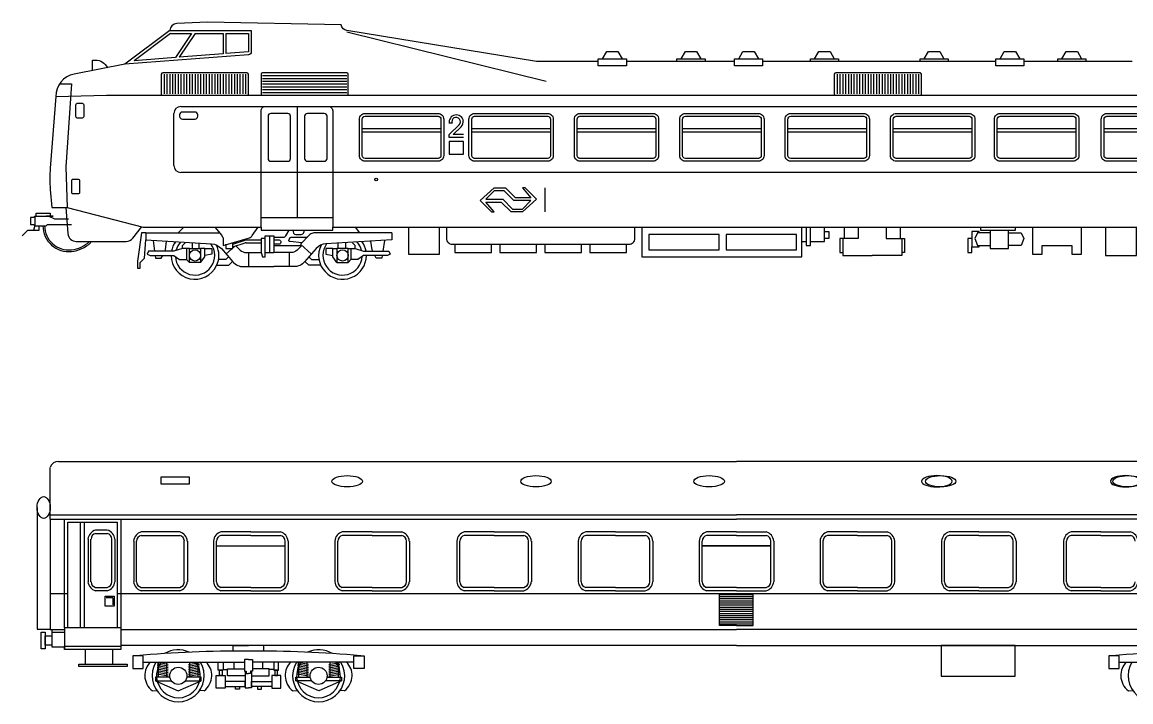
# Model space of a CAD drawing. Extents: x 232357 to 307872, y -9829 to 33775.
# Drawn here: x 232368 to 252094, y -9777 to 2315 of the extents above; entities that cross this region are included whole.
import ezdxf

# ---------------------------------------------------------------- set-up
doc = ezdxf.new("R2010")
doc.units = 0
doc.header["$LTSCALE"] = 750
doc.header["$MEASUREMENT"] = 0
doc.layers.get('0').update_dxf_attribs({"linetype": 'CONTINUOUS'})

# ---------------------------------------------------------------- blocks, each defined once
blk = doc.blocks.new('Aee 145 - vagon')
h = blk.add_hatch()
h.set_pattern_fill('ANSI31', color=256, scale=20, angle=135, style=0)
h.set_pattern_definition([(180, (-843.1587, -751.5312), (-4e-16, -2.5), [])])
h.paths.add_polyline_path([(644.8, 90.8), (664.8, 90.8), (684.8, 90.8), (684.8, 128.4), (664.8, 128.4), (644.8, 128.4)])
for p, q in [((-152.4, 217.6), (-152.4, 279.2)), ((-142.6, 286.3), (664.8, 286.3)), ((1472.2, 286.3), (664.8, 286.3)), ((-152.4, 222.5), (664.8, 222.5)), ((-152.4, 217.6), (664.8, 217.6)), ((-152.4, 217.6), (-152.4, 86)), ((-116.2, 88.2), (-116.2, 214.1)), ((-112, 214.1), (-112, 88.2)), ((1482, 222.5), (664.8, 222.5)), ((1482, 217.6), (664.8, 217.6)), ((-98.4, 204.6), (-84.4, 204.6)), ((-98.4, 200.4), (-84.4, 200.4)), ((1.9, 202.3), (-44, 202.3)), ((-44, 198.1), (1.9, 198.1)), ((86.4, 202.3), (50.9, 202.3)), ((86.4, 198.1), (50.9, 198.1)), ((86.4, 202.3), (121.8, 202.3)), ((86.4, 198.1), (121.8, 198.1)), ((230.8, 202.3), (195.4, 202.3)), ((230.8, 198.1), (195.4, 198.1)), ((230.8, 202.3), (266.3, 202.3)), ((230.8, 198.1), (266.3, 198.1)), ((376.2, 202.3), (340.7, 202.3)), ((376.2, 198.1), (340.7, 198.1)), ((376.2, 202.3), (411.6, 202.3)), ((376.2, 198.1), (411.6, 198.1)), ((520.8, 202.3), (485.3, 202.3)), ((520.8, 198.1), (485.3, 198.1)), ((520.8, 202.3), (556.3, 202.3)), ((520.8, 198.1), (556.3, 198.1)), ((664.8, 202.3), (629.3, 202.3)), ((664.8, 198.1), (629.3, 198.1)), ((664.8, 202.3), (700.3, 202.3)), ((664.8, 198.1), (700.3, 198.1)), ((808.8, 202.3), (773.3, 202.3)), ((808.8, 198.1), (773.3, 198.1)), ((808.8, 202.3), (844.3, 202.3)), ((808.8, 198.1), (844.3, 198.1)), ((953.4, 202.3), (918, 202.3)), ((953.4, 198.1), (918, 198.1)), ((953.4, 202.3), (988.9, 202.3)), ((953.4, 198.1), (988.9, 198.1)), ((1098.8, 202.3), (1063.3, 202.3)), ((1098.8, 198.1), (1063.3, 198.1)), ((1098.8, 202.3), (1134.2, 202.3)), ((1098.8, 198.1), (1134.2, 198.1)), ((-107.4, 193.7), (-107.4, 143)), ((-103.9, 143), (-103.9, 193.7)), ((-79, 143), (-79, 193.7)), ((-75.5, 193.7), (-75.5, 143)), ((-53, 191.4), (-53, 143)), ((-49.5, 143), (-49.5, 191.4)), ((7.3, 143), (7.3, 191.4)), ((10.9, 191.4), (10.9, 143)), ((42, 191.4), (42, 143)), ((45.5, 143), (45.5, 191.4)), ((45.5, 185.9), (127.3, 185.9)), ((127.3, 143), (127.3, 191.4)), ((130.8, 191.4), (130.8, 143)), ((186.4, 191.4), (186.4, 143)), ((190, 143), (190, 191.4)), ((271.7, 143), (271.7, 191.4)), ((275.3, 191.4), (275.3, 143)), ((331.7, 191.4), (331.7, 143)), ((335.3, 143), (335.3, 191.4)), ((417, 143), (417, 191.4)), ((420.6, 191.4), (420.6, 143)), ((476.4, 191.4), (476.4, 143)), ((479.9, 143), (479.9, 191.4)), ((561.7, 143), (561.7, 191.4)), ((565.2, 191.4), (565.2, 143)), ((620.4, 191.4), (620.4, 143)), ((623.9, 143), (623.9, 191.4)), ((623.9, 185.9), (705.7, 185.9)), ((705.7, 185.9), (623.9, 185.9)), ((705.7, 143), (705.7, 191.4)), ((709.2, 191.4), (709.2, 143)), ((764.4, 191.4), (764.4, 143)), ((767.9, 143), (767.9, 191.4)), ((849.7, 143), (849.7, 191.4)), ((853.2, 191.4), (853.2, 143)), ((909, 191.4), (909, 143)), ((912.6, 143), (912.6, 191.4)), ((994.3, 143), (994.3, 191.4)), ((997.9, 191.4), (997.9, 143)), ((1054.3, 191.4), (1054.3, 143)), ((1057.9, 143), (1057.9, 191.4)), ((-98.4, 136.3), (-84.4, 136.3)), ((-84.4, 132.1), (-98.4, 132.1)), ((-44, 136.3), (1.9, 136.3)), ((1.9, 132.1), (-44, 132.1)), ((86.4, 136.3), (50.9, 136.3)), ((86.4, 132.1), (50.9, 132.1)), ((86.4, 136.3), (121.8, 136.3)), ((86.4, 132.1), (121.8, 132.1)), ((230.8, 136.3), (195.4, 136.3)), ((230.8, 132.1), (195.4, 132.1)), ((230.8, 136.3), (266.3, 136.3)), ((230.8, 132.1), (266.3, 132.1)), ((376.2, 136.3), (340.7, 136.3)), ((376.2, 132.1), (340.7, 132.1)), ((376.2, 136.3), (411.6, 136.3)), ((376.2, 132.1), (411.6, 132.1)), ((520.8, 136.3), (485.3, 136.3)), ((520.8, 132.1), (485.3, 132.1)), ((520.8, 136.3), (556.3, 136.3)), ((520.8, 132.1), (556.3, 132.1)), ((664.8, 136.3), (629.3, 136.3)), ((664.8, 132.1), (629.3, 132.1)), ((664.8, 136.3), (700.3, 136.3)), ((664.8, 132.1), (700.3, 132.1)), ((808.8, 136.3), (773.3, 136.3)), ((808.8, 132.1), (773.3, 132.1)), ((808.8, 136.3), (844.3, 136.3)), ((808.8, 132.1), (844.3, 132.1)), ((953.4, 136.3), (918, 136.3)), ((953.4, 132.1), (918, 132.1)), ((953.4, 136.3), (988.9, 136.3)), ((953.4, 132.1), (988.9, 132.1)), ((1098.8, 136.3), (1063.3, 136.3)), ((1098.8, 132.1), (1063.3, 132.1)), ((1098.8, 136.3), (1134.2, 136.3)), ((1098.8, 132.1), (1134.2, 132.1)), ((-152.4, 129), (-131.4, 129)), ((-78, 124), (-85.7, 124)), ((-78, 124), (-78, 115.6)), ((-72.5, 129), (1402.1, 129)), ((-152.4, 86), (-135.2, 86)), ((-135.2, 88.2), (-135.2, 62.4)), ((-68.5, 88.2), (-68.5, 62.4)), ((664.8, 67.2), (-68.3, 67.2)), ((664.8, 67.2), (1397.9, 67.2)), ((-110.4, 45), (-110.4, 62.4)), ((-78.2, 62.4), (-78.2, 45)), ((-41.9, 47.2), (78.8, 47.2)), ((-12.1, 44.4), (-25.2, 46.7)), ((-12.1, 42.5), (-25.2, 44.7)), ((-12.1, 40.5), (-25.2, 42.8)), ((-12.1, 38.5), (-25.2, 40.8)), ((12.2, 44.4), (25.3, 46.7)), ((12.2, 42.5), (25.3, 44.7)), ((12.2, 40.5), (25.3, 42.8)), ((12.2, 38.5), (25.3, 40.8)), ((66.5, 39.3), (66.5, 47.2)), ((209.2, 47.2), (88.5, 47.2)), ((100.8, 39.3), (100.8, 47.2)), ((155.1, 44.4), (142, 46.7)), ((155.1, 42.5), (142, 44.7)), ((155.1, 40.5), (142, 42.8)), ((155.1, 38.5), (142, 40.8)), ((179.4, 44.4), (192.5, 46.7)), ((179.4, 42.5), (192.5, 44.7)), ((179.4, 40.5), (192.5, 42.8)), ((179.4, 38.5), (192.5, 40.8)), ((1120.4, 47.2), (1241.1, 47.2)), ((-12.1, 36.6), (-25.2, 38.8)), ((-12.1, 34.6), (-25.2, 36.9)), ((-12.1, 32.6), (-25.2, 34.9)), ((-12.1, 30.6), (-25.2, 32.9)), ((12.2, 36.6), (25.3, 38.8)), ((12.2, 34.6), (25.3, 36.9)), ((12.2, 32.6), (25.3, 34.9)), ((12.2, 30.6), (25.3, 32.9)), ((53.6, 38.5), (58.9, 38.5)), ((113.7, 38.5), (108.4, 38.5)), ((155.1, 36.6), (142, 38.8)), ((155.1, 34.6), (142, 36.9)), ((155.1, 32.6), (142, 34.9)), ((155.1, 30.6), (142, 32.9)), ((179.4, 36.6), (192.5, 38.8)), ((179.4, 34.6), (192.5, 36.9)), ((179.4, 32.6), (192.5, 34.9)), ((179.4, 30.6), (192.5, 32.9)), ((-30.8, 13.1), (-25.5, 13.3)), ((31, 13.1), (25.6, 13.3)), ((136.3, 13.1), (141.7, 13.3)), ((198.1, 13.1), (192.8, 13.3)), ((1131.5, 13.1), (1136.8, 13.3))]:
    blk.add_line(p, q)
for points in [[(-20.6, 259.7), (13.3, 259.7), (13.3, 267.6), (-20.6, 267.6)], [(-68.5, 88.2), (-135.2, 88.2), (-135.2, 217.6), (-68.5, 217.6)], [(-72.5, 88.2), (-131.4, 88.2), (-131.4, 214.1), (-72.5, 214.1)], [(-87.1, 126), (-76.1, 126), (-76.1, 114), (-87.1, 114)], [(-163.2, 83.1), (-158.6, 83.1), (-158.6, 63.2), (-163.2, 63.2)], [(-158.6, 78.7), (-150.6, 78.7), (-150.6, 67.5), (-158.6, 67.5)], [(-68.5, 62.4), (-135.2, 62.4), (-135.2, 66.2), (-68.5, 66.2)], [(908.8, 30.7), (996.8, 30.7), (996.8, 67.1), (908.8, 67.1)], [(-54.1, 39.6), (-41.9, 39.6), (-41.9, 54.7), (-54.1, 54.7)], [(221.5, 39.6), (209.2, 39.6), (209.2, 54.7), (221.5, 54.7)], [(1108.1, 39.6), (1120.4, 39.6), (1120.4, 54.7), (1108.1, 54.7)], [(-118.3, 45), (-60.8, 45), (-60.8, 42.2), (-118.3, 42.2)], [(47.7, 47.2), (53.6, 47.2), (53.6, 37.8), (47.7, 37.8)], [(119.6, 47.2), (113.7, 47.2), (113.7, 37.8), (119.6, 37.8)], [(45.2, 31.5), (55.8, 31.5), (55.8, 16.3), (45.2, 16.3)], [(49, 37.8), (52.3, 37.8), (52.3, 31.5), (49, 31.5)], [(122.1, 31.5), (111.5, 31.5), (111.5, 16.3), (122.1, 16.3)], [(118.3, 37.8), (115, 37.8), (115, 31.5), (118.3, 31.5)], [(68.2, 18.4), (73, 18.4), (73, 15), (68.2, 15)], [(99.1, 18.4), (94.3, 18.4), (94.3, 15), (99.1, 15)]]:
    blk.add_lwpolyline(points, close=True)
for points in [[(-168, 231.4), (-168, 86.6), (-152.4, 86.6)], [(664.8, 90.8), (644.8, 90.8), (644.8, 128.4), (664.8, 128.4)], [(664.8, 90.8), (684.8, 90.8), (684.8, 128.4), (664.8, 128.4)], [(-135.2, 82.5), (-150.6, 82.5), (-150.6, 65.3), (-135.2, 65.3)], [(-149.9, 82.5), (-149.9, 86)], [(-68.5, 86), (664.8, 86)], [(1398.1, 86), (664.8, 86)], [(65.6, 60.4), (65.6, 67.2), (83.7, 67.2)], [(101.8, 60.4), (101.8, 67.2), (83.7, 67.2)], [(-23.5, 29.5), (-23.5, 47.2)], [(-13.6, 29.5), (-13.6, 47.2)], [(13.7, 29.5), (13.7, 47.2)], [(23.6, 29.5), (23.6, 47.2)], [(83.7, 50.3), (78.8, 50.3), (78.8, 36.4), (81, 36.4), (81, 33.7), (83.7, 33.7)], [(83.7, 50.3), (88.5, 50.3), (88.5, 36.4), (86.3, 36.4), (86.3, 33.7), (83.7, 33.7)], [(143.7, 29.5), (143.7, 47.2)], [(153.7, 29.5), (153.7, 47.2)], [(180.9, 29.5), (180.9, 47.2)], [(190.8, 29.5), (190.8, 47.2)], [(-10, 29.5), (-27.1, 29.5), (-27.1, 25), (-8.3, 25)], [(8.4, 25), (27.2, 25), (27.2, 29.5), (10.2, 29.5)], [(79.9, 36.4), (79.9, 31.1), (58.9, 31.1), (58.9, 39.3), (78.8, 39.3)], [(79.9, 36.4), (79.9, 16.6), (83.7, 16.6)], [(87.4, 36.4), (87.4, 16.6), (83.7, 16.6)], [(87.4, 36.4), (87.4, 31.1), (108.4, 31.1), (108.4, 39.3), (88.5, 39.3)], [(158.9, 25), (140.1, 25), (140.1, 29.5), (157.1, 29.5)], [(177.4, 29.5), (194.5, 29.5), (194.5, 25), (175.6, 25)], [(-27.1, 25), (0, 12.9), (27.2, 25)], [(55.8, 18.4), (79.9, 18.4), (79.9, 24.1), (55.8, 24.1)], [(111.5, 18.4), (87.4, 18.4), (87.4, 24.1), (111.5, 24.1)], [(194.5, 25), (167.3, 12.9), (140.1, 25)]]:
    blk.add_lwpolyline(points)
for centre in [(0.1, 30.9), (167.2, 30.9)]:
    blk.add_circle(centre, 10.2)
for centre, radius, start, end in [((-142.8, 276.3), 10, 89.0139, 163.0364), ((-94.8, 192.4), 12.7, 106.8302, 174.1676), ((-96.9, 193.6), 6.92, 102.4803, 179.4773), ((-88.1, 192.4), 12.7, 5.8324, 73.1698), ((-85.9, 193.6), 6.92, 0.5227, 77.5197), ((-40.4, 190.2), 12.7, 106.8302, 174.1676), ((-42.6, 191.4), 6.92, 102.4803, 179.4773), ((-1.8, 190.2), 12.7, 5.8324, 73.1698), ((0.4, 191.4), 6.92, 0.5227, 77.5197), ((54.6, 190.2), 12.7, 106.8302, 174.1676), ((52.4, 191.4), 6.92, 102.4803, 179.4773), ((118.2, 190.2), 12.7, 5.8324, 73.1698), ((120.3, 191.4), 6.92, 0.5227, 77.5197), ((199.1, 190.2), 12.7, 106.8302, 174.1676), ((196.9, 191.4), 6.92, 102.4803, 179.4773), ((262.6, 190.2), 12.7, 5.8324, 73.1698), ((264.8, 191.4), 6.92, 0.5227, 77.5197), ((344.4, 190.2), 12.7, 106.8302, 174.1676), ((342.2, 191.4), 6.92, 102.4803, 179.4773), ((407.9, 190.2), 12.7, 5.8324, 73.1698), ((410.1, 191.4), 6.92, 0.5227, 77.5197), ((489, 190.2), 12.7, 106.8302, 174.1676), ((486.8, 191.4), 6.92, 102.4803, 179.4773), ((552.6, 190.2), 12.7, 5.8324, 73.1698), ((554.8, 191.4), 6.92, 0.5227, 77.5197), ((633, 190.2), 12.7, 106.8302, 174.1676), ((630.8, 191.4), 6.92, 102.4803, 179.4773), ((696.6, 190.2), 12.7, 5.8324, 73.1698), ((698.8, 191.4), 6.92, 0.5227, 77.5197), ((777, 190.2), 12.7, 106.8302, 174.1676), ((774.8, 191.4), 6.92, 102.4803, 179.4773), ((840.6, 190.2), 12.7, 5.8324, 73.1698), ((842.8, 191.4), 6.92, 0.5227, 77.5197), ((921.7, 190.2), 12.7, 106.8302, 174.1676), ((919.5, 191.4), 6.92, 102.4803, 179.4773), ((985.2, 190.2), 12.7, 5.8324, 73.1698), ((987.4, 191.4), 6.92, 0.5227, 77.5197), ((1067, 190.2), 12.7, 106.8302, 174.1676), ((1064.8, 191.4), 6.92, 102.4803, 179.4773), ((1130.5, 190.2), 12.7, 5.8324, 73.1698), ((1132.7, 191.4), 6.92, 0.5227, 77.5197), ((-94.8, 144.3), 12.7, 185.8324, 253.1698), ((-96.9, 143), 6.92, 180.5227, 257.5197), ((-85.9, 143), 6.92, 282.4803, 359.4773), ((-88.1, 144.3), 12.7, 286.8302, 354.1676), ((-40.4, 144.3), 12.7, 185.8324, 253.1698), ((-42.6, 143), 6.92, 180.5227, 257.5197), ((0.4, 143), 6.92, 282.4803, 359.4773), ((-1.8, 144.3), 12.7, 286.8302, 354.1676), ((54.6, 144.3), 12.7, 185.8324, 253.1698), ((52.4, 143), 6.92, 180.5227, 257.5197), ((120.3, 143), 6.92, 282.4803, 359.4773), ((118.2, 144.3), 12.7, 286.8302, 354.1676), ((199.1, 144.3), 12.7, 185.8324, 253.1698), ((196.9, 143), 6.92, 180.5227, 257.5197), ((264.8, 143), 6.92, 282.4803, 359.4773), ((262.6, 144.3), 12.7, 286.8302, 354.1676), ((344.4, 144.3), 12.7, 185.8324, 253.1698), ((342.2, 143), 6.92, 180.5227, 257.5197), ((410.1, 143), 6.92, 282.4803, 359.4773), ((407.9, 144.3), 12.7, 286.8302, 354.1676), ((489, 144.3), 12.7, 185.8324, 253.1698), ((486.8, 143), 6.92, 180.5227, 257.5197), ((554.8, 143), 6.92, 282.4803, 359.4773), ((552.6, 144.3), 12.7, 286.8302, 354.1676), ((633, 144.3), 12.7, 185.8324, 253.1698), ((630.8, 143), 6.92, 180.5227, 257.5197), ((698.8, 143), 6.92, 282.4803, 359.4773), ((696.6, 144.3), 12.7, 286.8302, 354.1676), ((777, 144.3), 12.7, 185.8324, 253.1698), ((774.8, 143), 6.92, 180.5227, 257.5197), ((842.8, 143), 6.92, 282.4803, 359.4773), ((840.6, 144.3), 12.7, 286.8302, 354.1676), ((921.7, 144.3), 12.7, 185.8324, 253.1698), ((919.5, 143), 6.92, 180.5227, 257.5197), ((987.4, 143), 6.92, 282.4803, 359.4773), ((985.2, 144.3), 12.7, 286.8302, 354.1676), ((1067, 144.3), 12.7, 185.8324, 253.1698), ((1064.8, 143), 6.92, 180.5227, 257.5197), ((1132.7, 143), 6.92, 282.4803, 359.4773), ((1130.5, 144.3), 12.7, 286.8302, 354.1676), ((71.5, -1251.8), 1312.2, 89.468, 95.318), ((0, 31), 31, 64.673, 121.7055), ((95.8, -1251.8), 1312.2, 84.682, 90.532), ((167.3, 31), 31, 58.2945, 115.327), ((1233.8, -1251.8), 1312.2, 89.468, 95.318), ((-18.7, 31.6), 21.1, 132.5499, 182.5961), ((0, 31), 31, 148.6573, 31.3427), ((0.3, 31), 26.1, 141.7579, 38.2421), ((18.9, 31.6), 21.1, 357.4039, 47.4501), ((148.4, 31.6), 21.1, 132.5499, 182.5961), ((167.3, 31), 31, 148.6573, 31.3427), ((167.1, 31), 26.1, 141.7579, 38.2421), ((186, 31.6), 21.1, 357.4039, 47.4501), ((1143.6, 31.6), 21.1, 132.5499, 182.5961), ((1162.3, 31), 31, 148.6573, 31.3427), ((-16.7, 31.4), 23.1, 181.7336, 232.3968), ((16.9, 31.4), 23.1, 307.6032, 358.2664), ((150.5, 31.4), 23.1, 181.7336, 232.3968), ((184, 31.4), 23.1, 307.6032, 358.2664), ((1145.6, 31.4), 23.1, 181.7336, 232.3968)]:
    blk.add_arc(centre, radius, start, end)
for centre, major_axis, ratio in [((201.3, 262.6), (-18.2, 0), 0.369867), ((426.1, 262.6), (-18.2, 0), 0.369867), ((632.2, 262.6), (-18.2, 0), 0.369867), ((908, 262.6), (-18.2, 0), 0.369867), ((1131.1, 262.6), (-18.2, 0), 0.369867), ((-160.2, 231.4), (0, 13.1), 0.5941)]:
    blk.add_ellipse(centre, major_axis=major_axis, ratio=ratio)
at = {"extrusion": (0, 0, -1)}
for centre in [(903.5, 262.6), (1128.3, 262.6)]:
    blk.add_ellipse(centre, major_axis=(18.2, 0), ratio=0.369867, dxfattribs=at)

msp = doc.modelspace()

# ---------------------------------------------------------------- linework, layer by layer
at = {"color": 0, "lineweight": -2}
for p, q in [((235383, 2115), (235096, 1685)), ((235443, 2115), (235160, 1690)), ((235943, 2115), (235943, 1751)), ((235993, 2115), (235993, 1755)), ((238143, 2140), (241693, 1265)), ((234843, 1390), (234843, 1015)), ((236368, 1415), (234868, 1415)), ((234893, 1390), (234893, 1040)), ((234943, 1390), (234943, 1040)), ((234993, 1390), (234993, 1040)), ((235043, 1390), (235043, 1040)), ((235093, 1390), (235093, 1040)), ((235143, 1390), (235143, 1040)), ((235193, 1390), (235193, 1040)), ((235243, 1390), (235243, 1040)), ((235293, 1390), (235293, 1040)), ((235343, 1390), (235343, 1040)), ((235393, 1390), (235393, 1040)), ((235443, 1390), (235443, 1040)), ((235493, 1390), (235493, 1040)), ((235543, 1390), (235543, 1040)), ((235593, 1390), (235593, 1040)), ((235643, 1390), (235643, 1040)), ((235693, 1390), (235693, 1040)), ((235743, 1390), (235743, 1040)), ((235793, 1390), (235793, 1040)), ((235843, 1390), (235843, 1040)), ((235893, 1390), (235893, 1040)), ((235943, 1390), (235943, 1040)), ((235993, 1390), (235993, 1040)), ((236043, 1390), (236043, 1040)), ((236093, 1390), (236093, 1040)), ((236143, 1390), (236143, 1040)), ((236193, 1390), (236193, 1040)), ((236243, 1390), (236243, 1040)), ((236293, 1390), (236293, 1040)), ((236343, 1390), (236343, 1040)), ((236393, 1015), (236393, 1390)), ((236618, 1390), (236618, 1015)), ((238143, 1415), (236643, 1415)), ((238168, 1015), (238168, 1390)), ((246818, 1390), (246818, 1015)), ((248343, 1415), (246843, 1415)), ((246868, 1390), (246868, 1040)), ((246918, 1390), (246918, 1040)), ((246968, 1390), (246968, 1040)), ((247018, 1390), (247018, 1040)), ((247068, 1390), (247068, 1040)), ((247118, 1390), (247118, 1040)), ((247168, 1390), (247168, 1040)), ((247218, 1390), (247218, 1040)), ((247268, 1390), (247268, 1040)), ((247318, 1390), (247318, 1040)), ((247368, 1390), (247368, 1040)), ((247418, 1390), (247418, 1040)), ((247468, 1390), (247468, 1040)), ((247518, 1390), (247518, 1040)), ((247568, 1390), (247568, 1040)), ((247618, 1390), (247618, 1040)), ((247668, 1390), (247668, 1040)), ((247718, 1390), (247718, 1040)), ((247768, 1390), (247768, 1040)), ((247818, 1390), (247818, 1040)), ((247868, 1390), (247868, 1040)), ((247918, 1390), (247918, 1040)), ((247968, 1390), (247968, 1040)), ((248018, 1390), (248018, 1040)), ((248068, 1390), (248068, 1040)), ((248118, 1390), (248118, 1040)), ((248168, 1390), (248168, 1040)), ((248218, 1390), (248218, 1040)), ((248268, 1390), (248268, 1040)), ((248318, 1390), (248318, 1040)), ((248368, 1015), (248368, 1390)), ((233043, 1215), (233243, 1215)), ((233243, 1215), (233143, -260)), ((236643, 1365), (238143, 1365)), ((236643, 1315), (238143, 1315)), ((236643, 1265), (238143, 1265)), ((236643, 1215), (238143, 1215)), ((236643, 1165), (238143, 1165)), ((236643, 1115), (238143, 1115)), ((236643, 1065), (238143, 1065)), ((235193, 815), (257868, 815)), ((237268, -1160), (237268, 815)), ((235068, -235), (235068, 690)), ((239818, 415), (238418, 415)), ((240039, 315), (240178, 454)), ((241768, 415), (240368, 415)), ((243643, 415), (242243, 415)), ((245518, 415), (244118, 415)), ((247393, 415), (245993, 415)), ((249268, 415), (247868, 415)), ((251118, 415), (249718, 415)), ((253018, 415), (251618, 415)), ((238418, 365), (239818, 365)), ((240218, 315), (240039, 315)), ((240368, 365), (241768, 365)), ((242243, 365), (243643, 365)), ((244118, 365), (245518, 365)), ((245993, 365), (247393, 365)), ((247868, 365), (249268, 365)), ((249718, 365), (251118, 365)), ((251618, 365), (253018, 365)), ((233143, -260), (233168, -985)), ((257893, -360), (235193, -360)), ((240943, -685), (241118, -860)), ((241143, -810), (240968, -635)), ((241668, -635), (241668, -1060)), ((240893, -885), (241068, -1060)), ((240918, -835), (241093, -1010)), ((232593, -1135), (232843, -1135)), ((232843, -1135), (232943, -1185)), ((236618, -1160), (237893, -1160)), ((237893, -1160), (237893, -1335)), ((232943, -1185), (233193, -1185)), ((235243, -1335), (235143, -1435)), ((238293, -1335), (238368, -1435)), ((246318, -1335), (246318, -1660)), ((246393, -1660), (246393, -1335)), ((246643, -1585), (246643, -1335)), ((246993, -1335), (246993, -1535)), ((247243, -1335), (247243, -1535)), ((247743, -1335), (247743, -1535)), ((247993, -1535), (247993, -1335)), ((234568, -1435), (234618, -1435)), ((236118, -1635), (236335, -1563)), ((236351, -1560), (236618, -1560)), ((236693, -1485), (236768, -1485)), ((236693, -1785), (236693, -1485)), ((236768, -1485), (236843, -1485)), ((236768, -1485), (236768, -1785)), ((236843, -1485), (236843, -1785)), ((236843, -1510), (237015, -1510)), ((237057, -1486), (237118, -1385)), ((237193, -1385), (237190, -1395)), ((237237, -1460), (237332, -1460)), ((237379, -1426), (237393, -1385)), ((238943, -1435), (238893, -1435)), ((246643, -1410), (246718, -1410)), ((246718, -1535), (246643, -1535)), ((246718, -1410), (246718, -1535)), ((246918, -1535), (246918, -1785)), ((246968, -1535), (246918, -1535)), ((246968, -1535), (246968, -1835)), ((247243, -1535), (246968, -1535)), ((247743, -1535), (248018, -1535)), ((248018, -1535), (248068, -1535)), ((248018, -1535), (248018, -1835)), ((248068, -1535), (248068, -1785)), ((236147, -1676), (235993, -1810)), ((236118, -1685), (236335, -1613)), ((236351, -1610), (236618, -1610)), ((237318, -1635), (237518, -1810)), ((246243, -1585), (246318, -1585)), ((246318, -1660), (246393, -1660)), ((246393, -1585), (246643, -1585)), ((235993, -1910), (235861, -1910)), ((236041, -1862), (235993, -1910)), ((236043, -2010), (236111, -1942)), ((236393, -1785), (236393, -2035)), ((236693, -1785), (236843, -1785)), ((237118, -1785), (237118, -2035)), ((237468, -2010), (237400, -1942)), ((237470, -1862), (237518, -1910)), ((237518, -1910), (237650, -1910)), ((246918, -1785), (246968, -1785)), ((246968, -1835), (247493, -1835)), ((248018, -1835), (247493, -1835)), ((248068, -1785), (248018, -1785)), ((235830, -2010), (236043, -2010)), ((236668, -2035), (236843, -2035)), ((237681, -2010), (237468, -2010))]:
    msp.add_line(p, q, dxfattribs=at)
for points in [[(242618, 1615), (241518, 1615), (238143, 2165, -0.322454), (238043, 2265), (235668, 2315), (235118, 2290, 0.387849), (234993, 2165), (234193, 1565), (233293, 1390, 0.363008), (232968, 990), (232968, 990)], [(234993, 2165), (236443, 2165), (236443, 1786, -0.391657), (236397, 1736), (234193, 1565)], [(233618, 1453), (233618, 1640), (233668, 1640, -0.284022), (233886, 1505, 0.502334)], [(232968, 990), (232868, -285, 0.039156), (232868, -660), (232893, -985), (233168, -985), (234518, -1335), (236618, -1335), (236618, -1385), (237893, -1385), (237893, -1335), (255443, -1335), (255443, -1385), (256718, -1385), (256718, -1335), (257868, -1335), (257868, 1015)], [(236618, -1160), (236618, 740, -0.414214), (236693, 815), (237818, 815, -0.414214), (237893, 740), (237893, -1160)], [(240218, 265), (239968, 265), (239968, 315), (240143, 490, 1.868517), (240018, 515), (239968, 515)], [(233143, -985), (233181, -1448, 0.390066), (233331, -1585), (234221, -1585, 0.227838), (234338, -1529), (234493, -1335)], [(235793, -1335), (235919, -1482, -0.179033), (235943, -1547), (235943, -1660), (236410, -1520, 0.16628), (236463, -1483), (236568, -1335)], [(239918, -1335), (239918, -1535, 0.414214), (240018, -1635), (243168, -1635, 0.414214), (243268, -1535), (243268, -1335)], [(234568, -1435), (234568, -1560), (235738, -1629, -0.200944), (235912, -1714), (236118, -1950, 0.216272), (236306, -2035), (236668, -2035)], [(234618, -1435), (235879, -1435, -0.198912)], [(238943, -1435), (238943, -1560), (237772, -1629, 0.200944), (237599, -1714), (237393, -1950, -0.216272), (237204, -2035), (236843, -2035)], [(236843, -1560), (236943, -1560, -0.414214), (236968, -1585), (236968, -1610, -0.414214), (236943, -1635), (236843, -1635)], [(237343, -1610), (237134, -1590, -0.565655), (237116, -1551), (237135, -1522, -0.250765), (237156, -1510), (237443, -1510)], [(238893, -1435), (237559, -1435, 0.198912), (237489, -1465), (237318, -1635, -0.198912)], [(236154, -1597), (236174, -1617, 0.198912)], [(236166, -1659), (236249, -1742, 0.198912), (236355, -1785), (236618, -1785)], [(237345, -1659), (237262, -1742, -0.198912), (237156, -1785), (236843, -1785)]]:
    msp.add_lwpolyline(points, format="xyb", dxfattribs=at)
for points in [[(235010, 2115), (234360, 1628)], [(235010, 2115), (235383, 2115)], [(235443, 2115), (235943, 2115)], [(235993, 2115), (236393, 2115), (236393, 1786), (235993, 1755)], [(242693, 1665), (242768, 1790), (242968, 1790), (243043, 1665)], [(244093, 1665), (244168, 1790), (244368, 1790), (244443, 1665)], [(245118, 1665), (245193, 1790), (245393, 1790), (245468, 1665)], [(246468, 1665), (246543, 1790), (246743, 1790), (246818, 1665)], [(248418, 1665), (248493, 1790), (248693, 1790), (248768, 1665)], [(249768, 1665), (249843, 1790), (250043, 1790), (250118, 1665)], [(250868, 1665), (250943, 1790), (251143, 1790), (251218, 1665)], [(232968, 990), (233868, 1015), (257868, 1015), (257868, 1615), (253543, 1615)], [(235096, 1685), (234360, 1628)], [(235943, 1751), (235160, 1690)], [(242618, 1615), (242618, 1665)], [(242618, 1665), (242693, 1665)], [(243118, 1615), (243118, 1540), (242618, 1540), (242618, 1615)], [(242693, 1665), (243043, 1665)], [(243043, 1665), (243118, 1665), (243118, 1615)], [(245043, 1615), (243118, 1615)], [(244018, 1665), (244093, 1665)], [(244018, 1615), (244018, 1665)], [(244093, 1665), (244443, 1665)], [(244443, 1665), (244518, 1665), (244518, 1615)], [(245043, 1615), (245043, 1665)], [(245043, 1665), (245118, 1665)], [(245543, 1615), (245543, 1540), (245043, 1540), (245043, 1615)], [(245118, 1665), (245468, 1665)], [(245468, 1665), (245543, 1665), (245543, 1615)], [(249693, 1615), (245543, 1615)], [(246393, 1615), (246393, 1665)], [(246393, 1665), (246468, 1665)], [(246468, 1665), (246818, 1665)], [(246818, 1665), (246893, 1665), (246893, 1615)], [(248343, 1665), (248418, 1665)], [(248343, 1615), (248343, 1665)], [(248418, 1665), (248768, 1665)], [(248768, 1665), (248843, 1665), (248843, 1615)], [(249693, 1665), (249768, 1665)], [(249693, 1615), (249693, 1665)], [(250193, 1615), (250193, 1540), (249693, 1540), (249693, 1615)], [(249768, 1665), (250118, 1665)], [(250118, 1665), (250193, 1665), (250193, 1615)], [(252118, 1615), (250193, 1615)], [(250793, 1615), (250793, 1665)], [(250793, 1665), (250868, 1665)], [(250868, 1665), (251218, 1665)], [(251218, 1665), (251293, 1665), (251293, 1615)], [(240518, -860), (240768, -635), (240968, -635)], [(240943, -685), (240768, -685), (240618, -835), (240918, -835)], [(241518, -835), (241318, -635), (241268, -635), (241418, -810), (241143, -810)], [(240518, -860), (240718, -1060), (240768, -1060), (240618, -885), (240893, -885)], [(241518, -835), (241268, -1060), (241068, -1060)], [(241093, -1010), (241268, -1010), (241418, -860), (241118, -860)], [(232593, -1135), (232568, -1160), (232518, -1160), (232518, -1285), (232568, -1285), (232593, -1310)], [(232593, -1135), (232593, -1310), (232793, -1310), (232818, -1285), (233243, -1285)], [(232618, -1135), (232618, -1085), (232868, -1085), (232868, -1135), (232918, -1135), (232793, -1135)], [(236618, -1335), (236618, -1160)], [(232368, -1485), (232468, -1385), (232668, -1385), (232668, -1310)], [(232593, -1310), (232568, -1385)], [(239243, -1335), (239243, -1810), (239793, -1810), (239793, -1335)], [(243393, -1860), (246243, -1860), (246243, -1335)], [(243393, -1335), (243393, -1860)], [(249418, -1335), (249418, -1385), (250043, -1385), (250043, -1335)], [(250343, -1335), (250343, -1810), (250518, -1810), (250518, -1660), (251043, -1660), (251043, -1810), (251218, -1810), (251218, -1335)], [(251643, -1335), (251643, -1835), (252193, -1835), (252193, -1335)], [(234568, -1435), (234493, -1435), (234418, -1935), (234418, -2060), (234468, -2060), (234468, -1960), (234543, -1885), (234568, -1560)], [(234698, -1568), (234725, -1760)], [(236693, -1535), (236618, -1535), (236618, -1785), (236643, -1860), (236693, -1860), (236693, -1785)], [(238813, -1568), (238786, -1760)], [(249268, -1535), (249193, -1535), (249193, -1785), (249268, -1785), (249268, -1685)], [(249393, -1435), (249393, -1410), (249268, -1410), (249268, -1685), (249393, -1685), (249393, -1660)], [(249593, -1435), (249368, -1435), (249318, -1535), (249368, -1660), (249593, -1660)], [(249593, -1385), (249593, -1710), (249918, -1710), (249918, -1385)], [(249918, -1435), (250143, -1435), (250193, -1535), (250143, -1660), (249918, -1660)], [(235218, -1710), (235068, -1760), (234618, -1760), (234593, -1810), (234643, -1835), (235018, -1835)], [(234905, -1760), (234918, -1735), (234937, -1582)], [(235293, -1710), (235218, -1710), (235218, -1660), (235268, -1610)], [(235343, -1710), (235293, -1710), (235293, -1910), (235343, -1960)], [(235343, -1710), (235543, -1710), (235543, -1960), (235343, -1960), (235343, -1710)], [(235393, -1610), (235393, -1710), (235518, -1710), (235518, -1616)], [(235543, -1710), (235543, -1960), (235618, -1860), (235618, -1710), (235543, -1710)], [(235618, -1710), (235743, -1710), (235743, -1810), (235618, -1835)], [(235993, -1635), (235993, -1710), (236118, -1710), (236118, -1610)], [(236843, -1660), (237343, -1660)], [(237893, -1710), (237768, -1710), (237768, -1810), (237893, -1835)], [(237968, -1710), (237968, -1960), (237893, -1860), (237893, -1710), (237968, -1710)], [(238168, -1710), (237968, -1710), (237968, -1960), (238168, -1960), (238168, -1710)], [(238118, -1610), (238118, -1710), (237993, -1710), (237993, -1616)], [(238168, -1710), (238218, -1710), (238218, -1910), (238168, -1960)], [(238218, -1710), (238293, -1710), (238293, -1660), (238243, -1610)], [(238293, -1710), (238443, -1760), (238893, -1760), (238918, -1810), (238868, -1835), (238443, -1835), (238343, -1910), (238218, -1910)], [(238605, -1760), (238593, -1735), (238574, -1582)], [(240068, -1635), (240068, -1785), (240718, -1785), (240718, -1635)], [(240868, -1635), (240868, -1785), (241518, -1785), (241518, -1635)], [(241668, -1635), (241668, -1785), (242318, -1785), (242318, -1635)], [(242468, -1635), (242468, -1785), (243118, -1785), (243118, -1635)], [(234736, -1835), (234743, -1885), (234843, -1885), (234868, -1835)], [(235018, -1835), (235068, -1835), (235168, -1910), (235293, -1910)], [(238775, -1835), (238768, -1885), (238668, -1885), (238643, -1835)]]:
    msp.add_lwpolyline(points, dxfattribs=at)
for points in [[(233318, 840), (233318, 640, 0.414214), (233343, 615), (233443, 615, 0.414214), (233468, 640), (233468, 840, 0.414214), (233443, 865), (233343, 865, 0.414214)], [(235168, 665), (235168, 640, 0.414214), (235218, 590), (235443, 590, 0.414214), (235493, 640), (235493, 665, 0.414214), (235443, 715), (235218, 715, 0.414214)], [(236743, 640), (236743, -110, 0.414214), (236793, -160), (237093, -160, 0.414214), (237143, -110), (237143, 640, 0.414214), (237093, 690), (236793, 690, 0.414214)], [(237393, 640), (237393, -110, 0.414214), (237443, -160), (237743, -160, 0.414214), (237793, -110), (237793, 640, 0.414214), (237743, 690), (237443, 690, 0.414214)], [(238468, 690), (239768, 690, -0.414214), (239868, 590), (239868, -60, -0.414214), (239768, -160), (238468, -160, -0.414214), (238368, -60), (238368, 590, -0.414214)], [(238468, 640), (239768, 640, -0.414214), (239818, 590), (239818, -60, -0.414214), (239768, -110), (238468, -110, -0.414214), (238418, -60), (238418, 590, -0.414214)], [(240418, 690), (241718, 690, -0.414214), (241818, 590), (241818, -60, -0.414214), (241718, -160), (240418, -160, -0.414214), (240318, -60), (240318, 590, -0.414214)], [(240418, 640), (241718, 640, -0.414214), (241768, 590), (241768, -60, -0.414214), (241718, -110), (240418, -110, -0.414214), (240368, -60), (240368, 590, -0.414214)], [(242293, 690), (243593, 690, -0.414214), (243693, 590), (243693, -60, -0.414214), (243593, -160), (242293, -160, -0.414214), (242193, -60), (242193, 590, -0.414214)], [(242293, 640), (243593, 640, -0.414214), (243643, 590), (243643, -60, -0.414214), (243593, -110), (242293, -110, -0.414214), (242243, -60), (242243, 590, -0.414214)], [(244168, 690), (245468, 690, -0.414214), (245568, 590), (245568, -60, -0.414214), (245468, -160), (244168, -160, -0.414214), (244068, -60), (244068, 590, -0.414214)], [(244168, 640), (245468, 640, -0.414214), (245518, 590), (245518, -60, -0.414214), (245468, -110), (244168, -110, -0.414214), (244118, -60), (244118, 590, -0.414214)], [(246043, 690), (247343, 690, -0.414214), (247443, 590), (247443, -60, -0.414214), (247343, -160), (246043, -160, -0.414214), (245943, -60), (245943, 590, -0.414214)], [(246043, 640), (247343, 640, -0.414214), (247393, 590), (247393, -60, -0.414214), (247343, -110), (246043, -110, -0.414214), (245993, -60), (245993, 590, -0.414214)], [(247918, 690), (249218, 690, -0.414214), (249318, 590), (249318, -60, -0.414214), (249218, -160), (247918, -160, -0.414214), (247818, -60), (247818, 590, -0.414214)], [(247918, 640), (249218, 640, -0.414214), (249268, 590), (249268, -60, -0.414214), (249218, -110), (247918, -110, -0.414214), (247868, -60), (247868, 590, -0.414214)], [(249768, 690), (251068, 690, -0.414214), (251168, 590), (251168, -60, -0.414214), (251068, -160), (249768, -160, -0.414214), (249668, -60), (249668, 590, -0.414214)], [(249768, 640), (251068, 640, -0.414214), (251118, 590), (251118, -60, -0.414214), (251068, -110), (249768, -110, -0.414214), (249718, -60), (249718, 590, -0.414214)], [(251668, 690), (252968, 690, -0.414214), (253068, 590), (253068, -60, -0.414214), (252968, -160), (251668, -160, -0.414214), (251568, -60), (251568, 590, -0.414214)], [(251668, 640), (252968, 640, -0.414214), (253018, 590), (253018, -60, -0.414214), (252968, -110), (251668, -110, -0.414214), (251618, -60), (251618, 590, -0.414214)], [(233243, -510), (233243, -710, 0.414214), (233268, -735), (233368, -735, 0.414214), (233393, -710), (233393, -510, 0.414214), (233368, -485), (233268, -485, 0.414214)]]:
    msp.add_lwpolyline(points, format="xyb", close=True, dxfattribs=at)
for points in [[(239968, 190), (239968, -35), (240218, -35), (240218, 190)], [(243518, -1460), (243518, -1735), (244768, -1735), (244768, -1460)], [(244893, -1460), (244893, -1735), (246143, -1735), (246143, -1460)]]:
    msp.add_lwpolyline(points, close=True, dxfattribs=at)
for centre, radius in [((238668, -485), 25), ((235443, -1835), 100), ((238068, -1835), 100)]:
    msp.add_circle(centre, radius, dxfattribs=at)
for centre, radius, start, end in [((234868, 1390), 25, 90, 180), ((236368, 1390), 25, 0, 90), ((236643, 1390), 25, 90, 180), ((238143, 1390), 25, 0, 90), ((246843, 1390), 25, 90, 180), ((248343, 1390), 25, 0, 90), ((235193, 690), 125, 90, 180), ((240093, 537), 128, 12.4557, 190.1642), ((240089, 544), 127, 315, 9.4714), ((235193, -235), 125, 180, 270), ((233199, -1307), 461, 180.4535, 275.9061), ((233199, -1307), 431, 180.4535, 275.9061), ((236351, -1610), 50, 90, 108.4349), ((237015, -1460), 50, 270, 329.0362), ((237237, -1410), 50, 161.5651, 270), ((237332, -1410), 50, 270, 341.5651), ((233186, -1185), 553, 275.9061, 313.6441), ((233186, -1185), 583, 275.9061, 313.6441), ((235443, -1835), 425, 144.9623, 169.8358), ((235443, -1835), 350, 183.1353, 36.2432), ((235443, -1835), 350, 137.0239, 165.6079), ((235443, -1835), 425, 334.9831, 25.7858), ((236351, -1660), 50, 90, 108.4349), ((238068, -1835), 425, 154.2142, 0), ((238068, -1835), 350, 143.7568, 356.8647), ((238068, -1835), 350, 14.3921, 42.9761), ((238068, -1835), 425, 10.1642, 35.0377), ((235443, -1835), 425, 180, 334.9831)]:
    msp.add_arc(centre, radius, start, end, dxfattribs=at)

# ---------------------------------------------------------------- block references
at = {"color": 0, "lineweight": -2, "xscale": 14.9410799999896, "yscale": 14.9410799999896, "zscale": 14.9410799999896}
msp.add_blockref('Aee 145 - vagon', (235144, -9777), dxfattribs=at)

doc.saveas('drawing.dxf')
